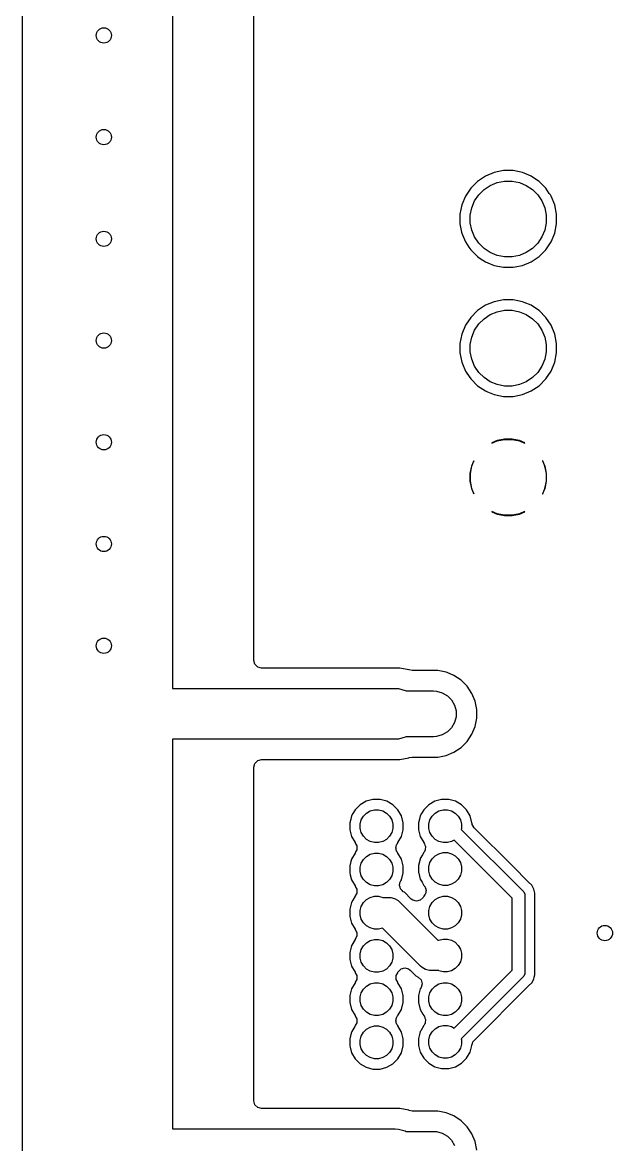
# Model space of a CAD drawing. Header units: inches. Extents: x 2.12 to 6.02, y -5.78 to -1.88.
# Drawn here: x 2.116 to 2.573, y -4.219 to -3.35 of the extents above; entities that cross this region are included whole.
import ezdxf

# ---------------------------------------------------------------- set-up
doc = ezdxf.new("R2010")
doc.units = ezdxf.units.IN
doc.header["$MEASUREMENT"] = 0
doc.layers.add('F.Cu', color=13, linetype='CONTINUOUS', true_color=0xc83434)

msp = doc.modelspace()

# ---------------------------------------------------------------- linework, layer by layer
at = {"layer": 'F.Cu', "linetype": 'CONTINUOUS'}
for p, q in [((2.11616, -5.75549), (2.11616, -1.99213)), ((2.23228, -2.15468), (2.23228, -3.86575)), ((2.29528, -3.49868), (2.29528, -3.29765)), ((2.48844, -3.46494), (2.48121, -3.46638)), ((2.49581, -3.46494), (2.48844, -3.46494)), ((2.50304, -3.46638), (2.49581, -3.46494)), ((2.46827, -3.4733), (2.46306, -3.47851)), ((2.4744, -3.4692), (2.46827, -3.4733)), ((2.46827, -3.4733), (2.46827, -3.4733)), ((2.48121, -3.46638), (2.4744, -3.4692)), ((2.4744, -3.4692), (2.4744, -3.4692)), ((2.47821, -3.47632), (2.48355, -3.47411)), ((2.48355, -3.47411), (2.48923, -3.47298)), ((2.48923, -3.47298), (2.49502, -3.47298)), ((2.49502, -3.47298), (2.5007, -3.47411)), ((2.5007, -3.47411), (2.50605, -3.47632)), ((2.50445, -3.46696), (2.50304, -3.46638)), ((2.50304, -3.46638), (2.50304, -3.46638)), ((2.50304, -3.46638), (2.50304, -3.46638)), ((2.50985, -3.4692), (2.50445, -3.46696)), ((2.51394, -3.47193), (2.50985, -3.4692)), ((2.50985, -3.4692), (2.50985, -3.4692)), ((2.51598, -3.4733), (2.51394, -3.47193)), ((2.52119, -3.47851), (2.51598, -3.4733)), ((2.46306, -3.47851), (2.45896, -3.48464)), ((2.46306, -3.47851), (2.46306, -3.47851)), ((2.4693, -3.48363), (2.47339, -3.47954)), ((2.47339, -3.47954), (2.47821, -3.47632)), ((2.50605, -3.47632), (2.51086, -3.47954)), ((2.51086, -3.47954), (2.51495, -3.48363)), ((2.5239, -3.48257), (2.52119, -3.47851)), ((2.5247, -3.48375), (2.5239, -3.48257)), ((2.45614, -3.49145), (2.4547, -3.49868)), ((2.45896, -3.48464), (2.45614, -3.49145)), ((2.45896, -3.48464), (2.45896, -3.48464)), ((2.46387, -3.49379), (2.46609, -3.48844)), ((2.46609, -3.48844), (2.4693, -3.48363)), ((2.51495, -3.48363), (2.51817, -3.48844)), ((2.51817, -3.48844), (2.52038, -3.49379)), ((2.52529, -3.48464), (2.5247, -3.48375)), ((2.52811, -3.49145), (2.52529, -3.48464)), ((2.52955, -3.49868), (2.52811, -3.49145)), ((2.29528, -3.59868), (2.29528, -3.49868)), ((2.4547, -3.49868), (2.4547, -3.50605)), ((2.46274, -3.49947), (2.46387, -3.49379)), ((2.46274, -3.50526), (2.46274, -3.49947)), ((2.52038, -3.49379), (2.52151, -3.49947)), ((2.52151, -3.49947), (2.52151, -3.50526)), ((2.52955, -3.50605), (2.52955, -3.49868)), ((2.4547, -3.50605), (2.45601, -3.51259)), ((2.46387, -3.51093), (2.46274, -3.50526)), ((2.52151, -3.50526), (2.52038, -3.51093)), ((2.52811, -3.51328), (2.52955, -3.50605)), ((2.45601, -3.51259), (2.45614, -3.51328)), ((2.45614, -3.51328), (2.45673, -3.51469)), ((2.45673, -3.51469), (2.45896, -3.52009)), ((2.46609, -3.51628), (2.46387, -3.51093)), ((2.4693, -3.52109), (2.46609, -3.51628)), ((2.51817, -3.51628), (2.51495, -3.52109)), ((2.52038, -3.51093), (2.51817, -3.51628)), ((2.52529, -3.52009), (2.52811, -3.51328)), ((2.45896, -3.52009), (2.45896, -3.52009)), ((2.45896, -3.52009), (2.46169, -3.52417)), ((2.46169, -3.52417), (2.46306, -3.52622)), ((2.46306, -3.52622), (2.46827, -3.53143)), ((2.47339, -3.52519), (2.4693, -3.52109)), ((2.47821, -3.5284), (2.47339, -3.52519)), ((2.51086, -3.52519), (2.50605, -3.5284)), ((2.51495, -3.52109), (2.51086, -3.52519)), ((2.51598, -3.53143), (2.52119, -3.52622)), ((2.52119, -3.52622), (2.52529, -3.52009)), ((2.46827, -3.53143), (2.4704, -3.53285)), ((2.4704, -3.53285), (2.4744, -3.53552)), ((2.48355, -3.53062), (2.47821, -3.5284)), ((2.48923, -3.53175), (2.48355, -3.53062)), ((2.49502, -3.53175), (2.48923, -3.53175)), ((2.5007, -3.53062), (2.49502, -3.53175)), ((2.50605, -3.5284), (2.5007, -3.53062)), ((2.50985, -3.53552), (2.51598, -3.53143)), ((2.4744, -3.53552), (2.4744, -3.53552)), ((2.4744, -3.53552), (2.4764, -3.53635)), ((2.4764, -3.53635), (2.48121, -3.53835)), ((2.48121, -3.53835), (2.48844, -3.53978)), ((2.48844, -3.53978), (2.49581, -3.53978)), ((2.49581, -3.53978), (2.50304, -3.53835)), ((2.50304, -3.53835), (2.50985, -3.53552)), ((2.4744, -3.5692), (2.46827, -3.5733)), ((2.48121, -3.56638), (2.4744, -3.5692)), ((2.4744, -3.5692), (2.4744, -3.5692)), ((2.48844, -3.56494), (2.48121, -3.56638)), ((2.49581, -3.56494), (2.48844, -3.56494)), ((2.50304, -3.56638), (2.49581, -3.56494)), ((2.50445, -3.56696), (2.50304, -3.56638)), ((2.50304, -3.56638), (2.50304, -3.56638)), ((2.50304, -3.56638), (2.50304, -3.56638)), ((2.50985, -3.5692), (2.50445, -3.56696)), ((2.51394, -3.57193), (2.50985, -3.5692)), ((2.50985, -3.5692), (2.50985, -3.5692)), ((2.46306, -3.57851), (2.45896, -3.58464)), ((2.46827, -3.5733), (2.46306, -3.57851)), ((2.46306, -3.57851), (2.46306, -3.57851)), ((2.46827, -3.5733), (2.46827, -3.5733)), ((2.47339, -3.57954), (2.47821, -3.57632)), ((2.47821, -3.57632), (2.48355, -3.57411)), ((2.48355, -3.57411), (2.48923, -3.57298)), ((2.48923, -3.57298), (2.49502, -3.57298)), ((2.49502, -3.57298), (2.5007, -3.57411)), ((2.5007, -3.57411), (2.50605, -3.57632)), ((2.50605, -3.57632), (2.51086, -3.57954)), ((2.51598, -3.5733), (2.51394, -3.57193)), ((2.52119, -3.57851), (2.51598, -3.5733)), ((2.52529, -3.58464), (2.52119, -3.57851)), ((2.45896, -3.58464), (2.45614, -3.59145)), ((2.45896, -3.58464), (2.45896, -3.58464)), ((2.46609, -3.58844), (2.4693, -3.58363)), ((2.4693, -3.58363), (2.47339, -3.57954)), ((2.51086, -3.57954), (2.51495, -3.58363)), ((2.51495, -3.58363), (2.51817, -3.58844)), ((2.52811, -3.59145), (2.52529, -3.58464)), ((2.45614, -3.59145), (2.4547, -3.59868)), ((2.46274, -3.59947), (2.46387, -3.59379)), ((2.46387, -3.59379), (2.46609, -3.58844)), ((2.51817, -3.58844), (2.52038, -3.59379)), ((2.52038, -3.59379), (2.52151, -3.59947)), ((2.52955, -3.59868), (2.52811, -3.59145)), ((2.29528, -3.69945), (2.29528, -3.59868)), ((2.4547, -3.59868), (2.4547, -3.60605)), ((2.46274, -3.60526), (2.46274, -3.59947)), ((2.52151, -3.59947), (2.52151, -3.60526)), ((2.52955, -3.60605), (2.52955, -3.59868)), ((2.4547, -3.60605), (2.45613, -3.61321)), ((2.45613, -3.61321), (2.45614, -3.61328)), ((2.45614, -3.61328), (2.45669, -3.61459)), ((2.46387, -3.61093), (2.46274, -3.60526)), ((2.46609, -3.61628), (2.46387, -3.61093)), ((2.52038, -3.61093), (2.51817, -3.61628)), ((2.52151, -3.60526), (2.52038, -3.61093)), ((2.52529, -3.62009), (2.52811, -3.61328)), ((2.52811, -3.61328), (2.52955, -3.60605)), ((2.45669, -3.61459), (2.45896, -3.62009)), ((2.45896, -3.62009), (2.45896, -3.62009)), ((2.45896, -3.62009), (2.46006, -3.62174)), ((2.46006, -3.62174), (2.46306, -3.62622)), ((2.4693, -3.62109), (2.46609, -3.61628)), ((2.47339, -3.62519), (2.4693, -3.62109)), ((2.51495, -3.62109), (2.51086, -3.62519)), ((2.51817, -3.61628), (2.51495, -3.62109)), ((2.52119, -3.62622), (2.52529, -3.62009)), ((2.46306, -3.62622), (2.46827, -3.63143)), ((2.47821, -3.6284), (2.47339, -3.62519)), ((2.48355, -3.63062), (2.47821, -3.6284)), ((2.48923, -3.63175), (2.48355, -3.63062)), ((2.5007, -3.63062), (2.49502, -3.63175)), ((2.50605, -3.6284), (2.5007, -3.63062)), ((2.51086, -3.62519), (2.50605, -3.6284)), ((2.51598, -3.63143), (2.52119, -3.62622)), ((2.46827, -3.63143), (2.47233, -3.63414)), ((2.47233, -3.63414), (2.4744, -3.63552)), ((2.4744, -3.63552), (2.4744, -3.63552)), ((2.4744, -3.63552), (2.47596, -3.63617)), ((2.47596, -3.63617), (2.48121, -3.63835)), ((2.48121, -3.63835), (2.48844, -3.63978)), ((2.49502, -3.63175), (2.48923, -3.63175)), ((2.49581, -3.63978), (2.50304, -3.63835)), ((2.50304, -3.63835), (2.50985, -3.63552)), ((2.50985, -3.63552), (2.51598, -3.63143)), ((2.48844, -3.63978), (2.49581, -3.63978)), ((2.48351, -3.67397), (2.47937, -3.67569)), ((2.47948, -3.67579), (2.48355, -3.67411)), ((2.48922, -3.67283), (2.48351, -3.67397)), ((2.48351, -3.67397), (2.48351, -3.67397)), ((2.48355, -3.67411), (2.48923, -3.67298)), ((2.49503, -3.67283), (2.48922, -3.67283)), ((2.48923, -3.67298), (2.49502, -3.67298)), ((2.49502, -3.67298), (2.5007, -3.67411)), ((2.50074, -3.67397), (2.49503, -3.67283)), ((2.5007, -3.67411), (2.50477, -3.67579)), ((2.50488, -3.67569), (2.50074, -3.67397)), ((2.50074, -3.67397), (2.50074, -3.67397)), ((2.47937, -3.67569), (2.47948, -3.67579)), ((2.50477, -3.67579), (2.50488, -3.67569)), ((2.50488, -3.67569), (2.50488, -3.67569)), ((2.46545, -3.68961), (2.46373, -3.69375)), ((2.46387, -3.69379), (2.46556, -3.68971)), ((2.46556, -3.68971), (2.46545, -3.68961)), ((2.5188, -3.68961), (2.51869, -3.68971)), ((2.51869, -3.68971), (2.52038, -3.69379)), ((2.52052, -3.69375), (2.5188, -3.68961)), ((2.29528, -3.84411), (2.29528, -3.69945)), ((2.46373, -3.69375), (2.4626, -3.69945)), ((2.4626, -3.69945), (2.4626, -3.70527)), ((2.46274, -3.69947), (2.46387, -3.69379)), ((2.46274, -3.70526), (2.46274, -3.69947)), ((2.46373, -3.69375), (2.46373, -3.69375)), ((2.52038, -3.69379), (2.52151, -3.69947)), ((2.52165, -3.69945), (2.52052, -3.69375)), ((2.52151, -3.69947), (2.52151, -3.70526)), ((2.52165, -3.70527), (2.52165, -3.69945)), ((2.4626, -3.70527), (2.46373, -3.71098)), ((2.46387, -3.71093), (2.46274, -3.70526)), ((2.52151, -3.70526), (2.52038, -3.71093)), ((2.52052, -3.71098), (2.52165, -3.70527)), ((2.46373, -3.71098), (2.46373, -3.71098)), ((2.46373, -3.71098), (2.46545, -3.71512)), ((2.46556, -3.71501), (2.46387, -3.71093)), ((2.46545, -3.71512), (2.46556, -3.71501)), ((2.46545, -3.71512), (2.46545, -3.71512)), ((2.52038, -3.71093), (2.51869, -3.71501)), ((2.51869, -3.71501), (2.5188, -3.71512)), ((2.5188, -3.71512), (2.52052, -3.71098)), ((2.5188, -3.71512), (2.5188, -3.71512)), ((2.52052, -3.71098), (2.52052, -3.71098)), ((2.47948, -3.72893), (2.47937, -3.72904)), ((2.47937, -3.72904), (2.48351, -3.73076)), ((2.48355, -3.73062), (2.47948, -3.72893)), ((2.48351, -3.73076), (2.48922, -3.73189)), ((2.48923, -3.73175), (2.48355, -3.73062)), ((2.48922, -3.73189), (2.49503, -3.73189)), ((2.49502, -3.73175), (2.48923, -3.73175)), ((2.5007, -3.73062), (2.49502, -3.73175)), ((2.49503, -3.73189), (2.50074, -3.73076)), ((2.50477, -3.72893), (2.5007, -3.73062)), ((2.50074, -3.73076), (2.50488, -3.72904)), ((2.50074, -3.73076), (2.50074, -3.73076)), ((2.50488, -3.72904), (2.50477, -3.72893)), ((2.50488, -3.72904), (2.50488, -3.72904)), ((2.29606, -3.84705), (2.29528, -3.84411)), ((2.29821, -3.84919), (2.29606, -3.84705)), ((2.30114, -3.84998), (2.29821, -3.84919)), ((2.40822, -3.84998), (2.30114, -3.84998)), ((2.41507, -3.85134), (2.40822, -3.84998)), ((2.41545, -3.8515), (2.41507, -3.85134)), ((2.41507, -3.85134), (2.41507, -3.85134)), ((2.41507, -3.85134), (2.41507, -3.85134)), ((2.4177, -3.85195), (2.41545, -3.8515)), ((2.43755, -3.85195), (2.4177, -3.85195)), ((2.44402, -3.85324), (2.43755, -3.85195)), ((2.44472, -3.85353), (2.44402, -3.85324)), ((2.44402, -3.85324), (2.44402, -3.85324)), ((2.44402, -3.85324), (2.44402, -3.85324)), ((2.45011, -3.85576), (2.44472, -3.85353)), ((2.4556, -3.85942), (2.45011, -3.85576)), ((2.45011, -3.85576), (2.45011, -3.85576)), ((2.46026, -3.86409), (2.4556, -3.85942)), ((2.4556, -3.85942), (2.4556, -3.85942)), ((2.46393, -3.86957), (2.46026, -3.86409)), ((2.23228, -3.86575), (2.40472, -3.86575)), ((2.40472, -3.86575), (2.40729, -3.86592)), ((2.40729, -3.86592), (2.41226, -3.86725)), ((2.41226, -3.86725), (2.41307, -3.86772)), ((2.41307, -3.86772), (2.43425, -3.86772)), ((2.43425, -3.86772), (2.43656, -3.86787)), ((2.43656, -3.86787), (2.44103, -3.86907)), ((2.44103, -3.86907), (2.44504, -3.87138)), ((2.44504, -3.87138), (2.44831, -3.87465)), ((2.46645, -3.87567), (2.46393, -3.86957)), ((2.44831, -3.87465), (2.45062, -3.87865)), ((2.45062, -3.87865), (2.45182, -3.88312)), ((2.46774, -3.88214), (2.46645, -3.87567)), ((2.46774, -3.88873), (2.46774, -3.88214)), ((2.45182, -3.88775), (2.45062, -3.89221)), ((2.45182, -3.88312), (2.45182, -3.88775)), ((2.46645, -3.8952), (2.46774, -3.88873)), ((2.44504, -3.89949), (2.44103, -3.9018)), ((2.44831, -3.89622), (2.44504, -3.89949)), ((2.45062, -3.89221), (2.44831, -3.89622)), ((2.46393, -3.90129), (2.46645, -3.8952)), ((2.40472, -3.90512), (2.23228, -3.90512)), ((2.23228, -3.90512), (2.23228, -4.20669)), ((2.40729, -3.90495), (2.40472, -3.90512)), ((2.41226, -3.90362), (2.40729, -3.90495)), ((2.41307, -3.90315), (2.41226, -3.90362)), ((2.43425, -3.90315), (2.41307, -3.90315)), ((2.43656, -3.903), (2.43425, -3.90315)), ((2.44103, -3.9018), (2.43656, -3.903)), ((2.4556, -3.91144), (2.46026, -3.90678)), ((2.46026, -3.90678), (2.46393, -3.90129)), ((2.44402, -3.91763), (2.45011, -3.91511)), ((2.45011, -3.91511), (2.4556, -3.91144)), ((2.29528, -3.92675), (2.29606, -3.92382)), ((2.29606, -3.92382), (2.29821, -3.92167)), ((2.29821, -3.92167), (2.30114, -3.92089)), ((2.30114, -3.92089), (2.40822, -3.92089)), ((2.40822, -3.92089), (2.41507, -3.91952)), ((2.41507, -3.91952), (2.41545, -3.91936)), ((2.41507, -3.91952), (2.41507, -3.91952)), ((2.41507, -3.91952), (2.41507, -3.91952)), ((2.41545, -3.91936), (2.4177, -3.91892)), ((2.4177, -3.91892), (2.43755, -3.91892)), ((2.43755, -3.91892), (2.44402, -3.91763)), ((2.29528, -3.93702), (2.29528, -3.92675)), ((2.29528, -3.96972), (2.29528, -3.93702)), ((2.38743, -3.95175), (2.38217, -3.95316)), ((2.39288, -3.95175), (2.38743, -3.95175)), ((2.39814, -3.95316), (2.39288, -3.95175)), ((2.44058, -3.95175), (2.43532, -3.95316)), ((2.44603, -3.95175), (2.44058, -3.95175)), ((2.45129, -3.95316), (2.44603, -3.95175)), ((2.3736, -3.95974), (2.37195, -3.9626)), ((2.37745, -3.95589), (2.3736, -3.95974)), ((2.38217, -3.95316), (2.37745, -3.95589)), ((2.38217, -3.95316), (2.38217, -3.95316)), ((2.38217, -3.95316), (2.38217, -3.95316)), ((2.38237, -3.96229), (2.38526, -3.96062)), ((2.38526, -3.96062), (2.38849, -3.95976)), ((2.38849, -3.95976), (2.39183, -3.95976)), ((2.39183, -3.95976), (2.39505, -3.96062)), ((2.39505, -3.96062), (2.39795, -3.96229)), ((2.40286, -3.95589), (2.39814, -3.95316)), ((2.40671, -3.95974), (2.40286, -3.95589)), ((2.40944, -3.96446), (2.40671, -3.95974)), ((2.42675, -3.95974), (2.4251, -3.9626)), ((2.4306, -3.95589), (2.42675, -3.95974)), ((2.43532, -3.95316), (2.4306, -3.95589)), ((2.43532, -3.95316), (2.43532, -3.95316)), ((2.43532, -3.95316), (2.43532, -3.95316)), ((2.43552, -3.96229), (2.43841, -3.96062)), ((2.43841, -3.96062), (2.44164, -3.95976)), ((2.44164, -3.95976), (2.44498, -3.95976)), ((2.44498, -3.95976), (2.4482, -3.96062)), ((2.4482, -3.96062), (2.4511, -3.96229)), ((2.45601, -3.95589), (2.45129, -3.95316)), ((2.45986, -3.95974), (2.45601, -3.95589)), ((2.46259, -3.96446), (2.45986, -3.95974)), ((2.29528, -4.17166), (2.29528, -3.96972)), ((2.37022, -3.9669), (2.36947, -3.96972)), ((2.36947, -3.96972), (2.36947, -3.97516)), ((2.36947, -3.96972), (2.36947, -3.96972)), ((2.37088, -3.96446), (2.37022, -3.9669)), ((2.37195, -3.9626), (2.37088, -3.96446)), ((2.37747, -3.97077), (2.37834, -3.96754)), ((2.37834, -3.96754), (2.38001, -3.96465)), ((2.38001, -3.96465), (2.38237, -3.96229)), ((2.39795, -3.96229), (2.40031, -3.96465)), ((2.40031, -3.96465), (2.40198, -3.96754)), ((2.40198, -3.96754), (2.40284, -3.97077)), ((2.41085, -3.96972), (2.40944, -3.96446)), ((2.41085, -3.97516), (2.41085, -3.96972)), ((2.42337, -3.9669), (2.42262, -3.96972)), ((2.42262, -3.96972), (2.42262, -3.96972)), ((2.42262, -3.96972), (2.42262, -3.97516)), ((2.42403, -3.96446), (2.42337, -3.9669)), ((2.4251, -3.9626), (2.42403, -3.96446)), ((2.43062, -3.97077), (2.43149, -3.96754)), ((2.43149, -3.96754), (2.43316, -3.96465)), ((2.43316, -3.96465), (2.43552, -3.96229)), ((2.4511, -3.96229), (2.45346, -3.96465)), ((2.45346, -3.96465), (2.45513, -3.96754)), ((2.45513, -3.96754), (2.45599, -3.97077)), ((2.464, -3.96972), (2.46259, -3.96446)), ((2.46405, -3.9701), (2.464, -3.96972)), ((2.464, -3.96972), (2.464, -3.96972)), ((2.36947, -3.97516), (2.37088, -3.98043)), ((2.37747, -3.97411), (2.37747, -3.97077)), ((2.37834, -3.97734), (2.37747, -3.97411)), ((2.38001, -3.98023), (2.37834, -3.97734)), ((2.40198, -3.97734), (2.40031, -3.98023)), ((2.40284, -3.97411), (2.40198, -3.97734)), ((2.40284, -3.97077), (2.40284, -3.97411)), ((2.40944, -3.98043), (2.41085, -3.97516)), ((2.42262, -3.97516), (2.42403, -3.98043)), ((2.43062, -3.97411), (2.43062, -3.97077)), ((2.43149, -3.97734), (2.43062, -3.97411)), ((2.43316, -3.98023), (2.43149, -3.97734)), ((2.45599, -3.97411), (2.45579, -3.97485)), ((2.45579, -3.97485), (2.50348, -4.02253)), ((2.45599, -3.97077), (2.45599, -3.97411)), ((2.46408, -3.97009), (2.46405, -3.9701)), ((2.4642, -3.97098), (2.46408, -3.97009)), ((2.46571, -3.97361), (2.4642, -3.97098)), ((2.4953, -4.00319), (2.46571, -3.97361)), ((2.37088, -3.98043), (2.3736, -3.98514)), ((2.3736, -3.98514), (2.3736, -3.98514)), ((2.3736, -3.98514), (2.3736, -3.98514)), ((2.3736, -3.98514), (2.37384, -3.98545)), ((2.37384, -3.98545), (2.37376, -3.98551)), ((2.37376, -3.98551), (2.375, -3.98765)), ((2.38237, -3.98259), (2.38001, -3.98023)), ((2.38526, -3.98426), (2.38237, -3.98259)), ((2.38849, -3.98513), (2.38526, -3.98426)), ((2.39183, -3.98513), (2.38849, -3.98513)), ((2.39505, -3.98426), (2.39183, -3.98513)), ((2.39795, -3.98259), (2.39505, -3.98426)), ((2.40031, -3.98023), (2.39795, -3.98259)), ((2.40531, -3.98765), (2.40567, -3.98703)), ((2.40567, -3.98703), (2.40585, -3.98633)), ((2.40585, -3.98633), (2.40642, -3.98574)), ((2.40642, -3.98574), (2.40655, -3.98551)), ((2.40648, -3.98545), (2.40671, -3.98514)), ((2.40655, -3.98551), (2.40648, -3.98545)), ((2.40671, -3.98514), (2.40944, -3.98043)), ((2.40671, -3.98514), (2.40671, -3.98514)), ((2.40671, -3.98514), (2.40671, -3.98514)), ((2.42403, -3.98043), (2.42668, -3.98502)), ((2.42668, -3.98502), (2.42675, -3.98514)), ((2.42675, -3.98514), (2.42695, -3.98541)), ((2.42695, -3.98541), (2.42708, -3.98572)), ((2.42708, -3.98572), (2.42733, -3.98596)), ((2.42733, -3.98596), (2.42766, -3.98711)), ((2.43552, -3.98259), (2.43316, -3.98023)), ((2.43841, -3.98426), (2.43552, -3.98259)), ((2.44164, -3.98513), (2.43841, -3.98426)), ((2.44498, -3.98513), (2.44164, -3.98513)), ((2.4482, -3.98426), (2.44498, -3.98513)), ((2.45016, -3.98313), (2.4482, -3.98426)), ((2.49508, -4.02805), (2.45016, -3.98313)), ((2.3736, -3.9932), (2.37091, -3.99786)), ((2.37384, -3.9929), (2.3736, -3.9932)), ((2.375, -3.99069), (2.37376, -3.99284)), ((2.37376, -3.99284), (2.37384, -3.9929)), ((2.375, -3.98765), (2.375, -3.99069)), ((2.38001, -3.99812), (2.38237, -3.99575)), ((2.38237, -3.99575), (2.38526, -3.99408)), ((2.38526, -3.99408), (2.38849, -3.99322)), ((2.38849, -3.99322), (2.39183, -3.99322)), ((2.39183, -3.99322), (2.39505, -3.99408)), ((2.39505, -3.99408), (2.39795, -3.99575)), ((2.39795, -3.99575), (2.40031, -3.99812)), ((2.40511, -3.98928), (2.40531, -3.98848)), ((2.40531, -3.98997), (2.40511, -3.98928)), ((2.40531, -3.98848), (2.40531, -3.98765)), ((2.40531, -3.99069), (2.40531, -3.98997)), ((2.40572, -3.9914), (2.40531, -3.99069)), ((2.40595, -3.99219), (2.40572, -3.9914)), ((2.40647, -3.9927), (2.40595, -3.99219)), ((2.40655, -3.99284), (2.40647, -3.9927)), ((2.40648, -3.9929), (2.40655, -3.99284)), ((2.40671, -3.9932), (2.40648, -3.9929)), ((2.40944, -3.99792), (2.40671, -3.9932)), ((2.40671, -3.9932), (2.40671, -3.9932)), ((2.40671, -3.9932), (2.40671, -3.9932)), ((2.42578, -3.99449), (2.42403, -3.99753)), ((2.42675, -3.99281), (2.42578, -3.99449)), ((2.42695, -3.99255), (2.42675, -3.99281)), ((2.42743, -3.99182), (2.42695, -3.99255)), ((2.42751, -3.99149), (2.42743, -3.99182)), ((2.42772, -3.99122), (2.42751, -3.99149)), ((2.42766, -3.98711), (2.42811, -3.98821)), ((2.42787, -3.99004), (2.42772, -3.99122)), ((2.42816, -3.98887), (2.42787, -3.99004)), ((2.42811, -3.98821), (2.42807, -3.98855)), ((2.42807, -3.98855), (2.42816, -3.98887)), ((2.43316, -3.99772), (2.43552, -3.99536)), ((2.43552, -3.99536), (2.43841, -3.99369)), ((2.43841, -3.99369), (2.44164, -3.99283)), ((2.44164, -3.99283), (2.44498, -3.99283)), ((2.44498, -3.99283), (2.4482, -3.99369)), ((2.4482, -3.99369), (2.4511, -3.99536)), ((2.4511, -3.99536), (2.45346, -3.99772)), ((2.37038, -3.99976), (2.36947, -4.00318)), ((2.36947, -4.00318), (2.36947, -4.00863)), ((2.37088, -3.99792), (2.37038, -3.99976)), ((2.37091, -3.99786), (2.37088, -3.99792)), ((2.37747, -4.00424), (2.37834, -4.00101)), ((2.37747, -4.00758), (2.37747, -4.00424)), ((2.37834, -4.00101), (2.38001, -3.99812)), ((2.40031, -3.99812), (2.40198, -4.00101)), ((2.40198, -4.00101), (2.40284, -4.00424)), ((2.40284, -4.00424), (2.40284, -4.00758)), ((2.41085, -4.00318), (2.40944, -3.99792)), ((2.41085, -4.00863), (2.41085, -4.00318)), ((2.42394, -3.99786), (2.42262, -4.00279)), ((2.42262, -4.00279), (2.42262, -4.00824)), ((2.42403, -3.99753), (2.42394, -3.99786)), ((2.43062, -4.00384), (2.43149, -4.00062)), ((2.43062, -4.00718), (2.43062, -4.00384)), ((2.43149, -4.00062), (2.43316, -3.99772)), ((2.45346, -3.99772), (2.45513, -4.00062)), ((2.45513, -4.00062), (2.45599, -4.00384)), ((2.45599, -4.00384), (2.45599, -4.00718)), ((2.50787, -4.01576), (2.4953, -4.00319)), ((2.36947, -4.00863), (2.36985, -4.01004)), ((2.36985, -4.01004), (2.37088, -4.01389)), ((2.37834, -4.0108), (2.37747, -4.00758)), ((2.38001, -4.01369), (2.37834, -4.0108)), ((2.40198, -4.0108), (2.40031, -4.01369)), ((2.40284, -4.00758), (2.40198, -4.0108)), ((2.40944, -4.01389), (2.41085, -4.00863)), ((2.42262, -4.00824), (2.42279, -4.00887)), ((2.42279, -4.00887), (2.42403, -4.0135)), ((2.43149, -4.01041), (2.43062, -4.00718)), ((2.43316, -4.0133), (2.43149, -4.01041)), ((2.45513, -4.01041), (2.45346, -4.0133)), ((2.45599, -4.00718), (2.45513, -4.01041)), ((2.37088, -4.01389), (2.3736, -4.01861)), ((2.3736, -4.01861), (2.3736, -4.01861)), ((2.3736, -4.01861), (2.3736, -4.01861)), ((2.3736, -4.01861), (2.37384, -4.01891)), ((2.37384, -4.01891), (2.37376, -4.01897)), ((2.37376, -4.01897), (2.375, -4.02112)), ((2.375, -4.02112), (2.375, -4.02416)), ((2.38237, -4.01606), (2.38001, -4.01369)), ((2.38526, -4.01773), (2.38237, -4.01606)), ((2.38849, -4.01859), (2.38526, -4.01773)), ((2.39183, -4.01859), (2.38849, -4.01859)), ((2.39505, -4.01773), (2.39183, -4.01859)), ((2.39795, -4.01606), (2.39505, -4.01773)), ((2.40031, -4.01369), (2.39795, -4.01606)), ((2.40795, -4.01804), (2.40829, -4.01675)), ((2.408, -4.01823), (2.40795, -4.01804)), ((2.40796, -4.01842), (2.408, -4.01823)), ((2.40839, -4.01969), (2.40796, -4.01842)), ((2.40829, -4.01675), (2.40856, -4.01544)), ((2.40873, -4.02098), (2.40839, -4.01969)), ((2.40856, -4.01544), (2.40868, -4.0153)), ((2.40868, -4.0153), (2.40873, -4.01511)), ((2.40873, -4.01511), (2.40902, -4.01461)), ((2.40887, -4.02111), (2.40873, -4.02098)), ((2.40893, -4.02129), (2.40887, -4.02111)), ((2.40993, -4.02218), (2.40893, -4.02129)), ((2.40902, -4.01461), (2.40944, -4.01389)), ((2.42403, -4.0135), (2.42537, -4.01582)), ((2.42537, -4.01582), (2.42675, -4.01822)), ((2.42675, -4.01822), (2.42683, -4.01829)), ((2.42683, -4.01829), (2.42688, -4.01839)), ((2.42688, -4.01839), (2.42699, -4.01852)), ((2.42699, -4.01852), (2.42697, -4.01853)), ((2.42697, -4.01853), (2.42712, -4.0188)), ((2.42712, -4.0188), (2.42757, -4.01919)), ((2.42757, -4.01919), (2.42787, -4.0201)), ((2.42787, -4.0201), (2.42835, -4.02092)), ((2.42835, -4.02092), (2.42835, -4.02151)), ((2.42835, -4.02151), (2.42854, -4.02207)), ((2.43552, -4.01566), (2.43316, -4.0133)), ((2.43841, -4.01733), (2.43552, -4.01566)), ((2.44164, -4.0182), (2.43841, -4.01733)), ((2.44498, -4.0182), (2.44164, -4.0182)), ((2.4482, -4.01733), (2.44498, -4.0182)), ((2.4511, -4.01566), (2.4482, -4.01733)), ((2.45346, -4.0133), (2.4511, -4.01566)), ((2.51025, -4.01815), (2.50787, -4.01576)), ((2.50787, -4.01576), (2.50787, -4.01576)), ((2.51086, -4.01919), (2.51025, -4.01815)), ((2.51144, -4.0202), (2.51086, -4.01919)), ((2.51194, -4.02107), (2.51144, -4.0202)), ((2.51144, -4.0202), (2.51144, -4.0202)), ((2.51281, -4.02433), (2.51194, -4.02107)), ((2.51194, -4.02107), (2.51194, -4.02107)), ((2.37191, -4.0296), (2.37088, -4.03138)), ((2.3736, -4.02667), (2.37191, -4.0296)), ((2.37384, -4.02636), (2.3736, -4.02667)), ((2.375, -4.02416), (2.37376, -4.0263)), ((2.37376, -4.0263), (2.37384, -4.02636)), ((2.38001, -4.03158), (2.38237, -4.02922)), ((2.38237, -4.02922), (2.38526, -4.02755)), ((2.38526, -4.02755), (2.38849, -4.02668)), ((2.38849, -4.02668), (2.39183, -4.02668)), ((2.39183, -4.02668), (2.39505, -4.02755)), ((2.39505, -4.02755), (2.39507, -4.02756)), ((2.39507, -4.02756), (2.39961, -4.02756)), ((2.39961, -4.02756), (2.40115, -4.02766)), ((2.40115, -4.02766), (2.40413, -4.02846)), ((2.40413, -4.02846), (2.4068, -4.03)), ((2.4068, -4.03), (2.40796, -4.03102)), ((2.41088, -4.02313), (2.40993, -4.02218)), ((2.4117, -4.0236), (2.41088, -4.02313)), ((2.41171, -4.0236), (2.4117, -4.0236)), ((2.41696, -4.02886), (2.41171, -4.0236)), ((2.41818, -4.02979), (2.41696, -4.02886)), ((2.42111, -4.03058), (2.41818, -4.02979)), ((2.42404, -4.02979), (2.42111, -4.03058)), ((2.42619, -4.02764), (2.42404, -4.02979)), ((2.42675, -4.02667), (2.42619, -4.02764)), ((2.42683, -4.02659), (2.42675, -4.02667)), ((2.42794, -4.02505), (2.42683, -4.02659)), ((2.42805, -4.02447), (2.42794, -4.02505)), ((2.42835, -4.02396), (2.42805, -4.02447)), ((2.42854, -4.02207), (2.42835, -4.023)), ((2.42835, -4.023), (2.42835, -4.02396)), ((2.43316, -4.03158), (2.43552, -4.02922)), ((2.43552, -4.02922), (2.43841, -4.02755)), ((2.43841, -4.02755), (2.44164, -4.02668)), ((2.44164, -4.02668), (2.44498, -4.02668)), ((2.44498, -4.02668), (2.4482, -4.02755)), ((2.4482, -4.02755), (2.4511, -4.02922)), ((2.4511, -4.02922), (2.45346, -4.03158)), ((2.49508, -4.08376), (2.49508, -4.02805)), ((2.50348, -4.02253), (2.50409, -4.02328)), ((2.50409, -4.02328), (2.50483, -4.02505)), ((2.50483, -4.02505), (2.50492, -4.02601)), ((2.50492, -4.02601), (2.50492, -4.0858)), ((2.51281, -4.02817), (2.51281, -4.02433)), ((2.51281, -4.02433), (2.51281, -4.02433)), ((2.51281, -4.08375), (2.51281, -4.02817)), ((2.51281, -4.02817), (2.51281, -4.02817)), ((2.37032, -4.03348), (2.36947, -4.03665)), ((2.36947, -4.03665), (2.36947, -4.04209)), ((2.37088, -4.03138), (2.37032, -4.03348)), ((2.37747, -4.0377), (2.37834, -4.03447)), ((2.37747, -4.04104), (2.37747, -4.0377)), ((2.37834, -4.03447), (2.38001, -4.03158)), ((2.40796, -4.03102), (2.43757, -4.06063)), ((2.43062, -4.0377), (2.43149, -4.03447)), ((2.43062, -4.04104), (2.43062, -4.0377)), ((2.43149, -4.03447), (2.43316, -4.03158)), ((2.45346, -4.03158), (2.45513, -4.03447)), ((2.45513, -4.03447), (2.45599, -4.0377)), ((2.45599, -4.0377), (2.45599, -4.04104)), ((2.36947, -4.04209), (2.36955, -4.0424)), ((2.36955, -4.0424), (2.37088, -4.04736)), ((2.37088, -4.04736), (2.3736, -4.05207)), ((2.37834, -4.04427), (2.37747, -4.04104)), ((2.38001, -4.04716), (2.37834, -4.04427)), ((2.38237, -4.04952), (2.38001, -4.04716)), ((2.43149, -4.04427), (2.43062, -4.04104)), ((2.43316, -4.04716), (2.43149, -4.04427)), ((2.43552, -4.04952), (2.43316, -4.04716)), ((2.45346, -4.04716), (2.4511, -4.04952)), ((2.45513, -4.04427), (2.45346, -4.04716)), ((2.45599, -4.04104), (2.45513, -4.04427)), ((2.3736, -4.05207), (2.3736, -4.05207)), ((2.3736, -4.05207), (2.3736, -4.05207)), ((2.3736, -4.05207), (2.37384, -4.05238)), ((2.37384, -4.05238), (2.37376, -4.05244)), ((2.37376, -4.05244), (2.375, -4.05458)), ((2.375, -4.05458), (2.375, -4.05762)), ((2.38526, -4.05119), (2.38237, -4.04952)), ((2.38849, -4.05206), (2.38526, -4.05119)), ((2.39183, -4.05206), (2.38849, -4.05206)), ((2.39479, -4.05126), (2.39183, -4.05206)), ((2.42433, -4.08079), (2.39479, -4.05126)), ((2.43841, -4.05119), (2.43552, -4.04952)), ((2.44164, -4.05206), (2.43841, -4.05119)), ((2.44498, -4.05206), (2.44164, -4.05206)), ((2.4482, -4.05119), (2.44498, -4.05206)), ((2.4511, -4.04952), (2.4482, -4.05119)), ((2.37088, -4.06485), (2.37054, -4.06611)), ((2.37111, -4.06446), (2.37088, -4.06485)), ((2.3736, -4.06013), (2.37111, -4.06446)), ((2.37384, -4.05983), (2.3736, -4.06013)), ((2.375, -4.05762), (2.37376, -4.05977)), ((2.37376, -4.05977), (2.37384, -4.05983)), ((2.37834, -4.06794), (2.38001, -4.06505)), ((2.38001, -4.06505), (2.38237, -4.06268)), ((2.38237, -4.06268), (2.38526, -4.06101)), ((2.38526, -4.06101), (2.38849, -4.06015)), ((2.38849, -4.06015), (2.39183, -4.06015)), ((2.39183, -4.06015), (2.39505, -4.06101)), ((2.39505, -4.06101), (2.39795, -4.06268)), ((2.39795, -4.06268), (2.40031, -4.06505)), ((2.40031, -4.06505), (2.40198, -4.06794)), ((2.43757, -4.06063), (2.43839, -4.06063)), ((2.43839, -4.06063), (2.43841, -4.06062)), ((2.43841, -4.06062), (2.44164, -4.05976)), ((2.44164, -4.05976), (2.44498, -4.05976)), ((2.44498, -4.05976), (2.4482, -4.06062)), ((2.4482, -4.06062), (2.4511, -4.06229)), ((2.4511, -4.06229), (2.45346, -4.06465)), ((2.45346, -4.06465), (2.45513, -4.06754)), ((2.37054, -4.06611), (2.36947, -4.07011)), ((2.36947, -4.07011), (2.36947, -4.07011)), ((2.36947, -4.07011), (2.36947, -4.07556)), ((2.37747, -4.07116), (2.37834, -4.06794)), ((2.37747, -4.0745), (2.37747, -4.07116)), ((2.40198, -4.06794), (2.40284, -4.07116)), ((2.40284, -4.07116), (2.40284, -4.0745)), ((2.45513, -4.06754), (2.45599, -4.07077)), ((2.45599, -4.07077), (2.45599, -4.07411)), ((2.36947, -4.07556), (2.37088, -4.08082)), ((2.37088, -4.08082), (2.3736, -4.08554)), ((2.37834, -4.07773), (2.37747, -4.0745)), ((2.38001, -4.08062), (2.37834, -4.07773)), ((2.38237, -4.08299), (2.38001, -4.08062)), ((2.40031, -4.08062), (2.39795, -4.08299)), ((2.40198, -4.07773), (2.40031, -4.08062)), ((2.40284, -4.0745), (2.40198, -4.07773)), ((2.40913, -4.08291), (2.41207, -4.08213)), ((2.41207, -4.08213), (2.415, -4.08291)), ((2.42549, -4.08181), (2.42433, -4.08079)), ((2.42816, -4.08335), (2.42549, -4.08181)), ((2.4511, -4.08259), (2.4482, -4.08426)), ((2.45346, -4.08023), (2.4511, -4.08259)), ((2.45513, -4.07734), (2.45346, -4.08023)), ((2.45599, -4.07411), (2.45513, -4.07734)), ((2.3736, -4.08554), (2.3736, -4.08554)), ((2.3736, -4.08554), (2.3736, -4.08554)), ((2.3736, -4.08554), (2.37384, -4.08584)), ((2.37384, -4.08584), (2.37376, -4.0859)), ((2.37376, -4.0859), (2.375, -4.08805)), ((2.375, -4.09109), (2.37376, -4.09323)), ((2.375, -4.08805), (2.375, -4.09109)), ((2.38526, -4.08466), (2.38237, -4.08299)), ((2.38849, -4.08552), (2.38526, -4.08466)), ((2.39183, -4.08552), (2.38849, -4.08552)), ((2.39505, -4.08466), (2.39183, -4.08552)), ((2.39795, -4.08299), (2.39505, -4.08466)), ((2.40531, -4.08805), (2.40655, -4.0859)), ((2.40531, -4.09109), (2.40531, -4.08805)), ((2.40655, -4.09323), (2.40531, -4.09109)), ((2.40648, -4.08584), (2.40671, -4.08554)), ((2.40655, -4.0859), (2.40648, -4.08584)), ((2.40671, -4.08554), (2.40699, -4.08506)), ((2.40671, -4.08554), (2.40671, -4.08554)), ((2.40671, -4.08554), (2.40671, -4.08554)), ((2.40699, -4.08506), (2.40913, -4.08291)), ((2.415, -4.08291), (2.41622, -4.08385)), ((2.41622, -4.08385), (2.41691, -4.08454)), ((2.41691, -4.08454), (2.41691, -4.08454)), ((2.41691, -4.08454), (2.41887, -4.0865)), ((2.41887, -4.0865), (2.42058, -4.08821)), ((2.42058, -4.08821), (2.42058, -4.08821)), ((2.42058, -4.08821), (2.42058, -4.08821)), ((2.42058, -4.08821), (2.42246, -4.0893)), ((2.42246, -4.0893), (2.42461, -4.09144)), ((2.43114, -4.08415), (2.42816, -4.08335)), ((2.43268, -4.08425), (2.43114, -4.08415)), ((2.43839, -4.08425), (2.43268, -4.08425)), ((2.43841, -4.08426), (2.43839, -4.08425)), ((2.44164, -4.08513), (2.43841, -4.08426)), ((2.44498, -4.08513), (2.44164, -4.08513)), ((2.4482, -4.08426), (2.44498, -4.08513)), ((2.45016, -4.12868), (2.49508, -4.08376)), ((2.50348, -4.08928), (2.45579, -4.13696)), ((2.50409, -4.08853), (2.50348, -4.08928)), ((2.50483, -4.08676), (2.50409, -4.08853)), ((2.50492, -4.0858), (2.50483, -4.08676)), ((2.51025, -4.09367), (2.51194, -4.09074)), ((2.51194, -4.09074), (2.5123, -4.08939)), ((2.5123, -4.08939), (2.51281, -4.08748)), ((2.51281, -4.08411), (2.51281, -4.08375)), ((2.51281, -4.08375), (2.51281, -4.08375)), ((2.51281, -4.08748), (2.51281, -4.08411)), ((2.37088, -4.09831), (2.36947, -4.10358)), ((2.37353, -4.09372), (2.37088, -4.09831)), ((2.3736, -4.0936), (2.37353, -4.09372)), ((2.37384, -4.09329), (2.3736, -4.0936)), ((2.3736, -4.0936), (2.3736, -4.0936)), ((2.3736, -4.0936), (2.3736, -4.0936)), ((2.37376, -4.09323), (2.37384, -4.09329)), ((2.37834, -4.1014), (2.38001, -4.09851)), ((2.38001, -4.09851), (2.38237, -4.09615)), ((2.38237, -4.09615), (2.38526, -4.09448)), ((2.38526, -4.09448), (2.38849, -4.09361)), ((2.38849, -4.09361), (2.39183, -4.09361)), ((2.39183, -4.09361), (2.39505, -4.09448)), ((2.39505, -4.09448), (2.39795, -4.09615)), ((2.39795, -4.09615), (2.40031, -4.09851)), ((2.40031, -4.09851), (2.40198, -4.1014)), ((2.40648, -4.09329), (2.40655, -4.09323)), ((2.40671, -4.0936), (2.40648, -4.09329)), ((2.40944, -4.09831), (2.40671, -4.0936)), ((2.40671, -4.0936), (2.40671, -4.0936)), ((2.40671, -4.0936), (2.40671, -4.0936)), ((2.41085, -4.10358), (2.40944, -4.09831)), ((2.42403, -4.09831), (2.42262, -4.10358)), ((2.42461, -4.09731), (2.42403, -4.09831)), ((2.42461, -4.09144), (2.42539, -4.09438)), ((2.42539, -4.09438), (2.42461, -4.09731)), ((2.43149, -4.1014), (2.43316, -4.09851)), ((2.43316, -4.09851), (2.43552, -4.09615)), ((2.43552, -4.09615), (2.43841, -4.09448)), ((2.43841, -4.09448), (2.44164, -4.09361)), ((2.44164, -4.09361), (2.44498, -4.09361)), ((2.44498, -4.09361), (2.4482, -4.09448)), ((2.4482, -4.09448), (2.4511, -4.09615)), ((2.4511, -4.09615), (2.45346, -4.09851)), ((2.45346, -4.09851), (2.45513, -4.1014)), ((2.46571, -4.13821), (2.50739, -4.09653)), ((2.50739, -4.09653), (2.50787, -4.09605)), ((2.50739, -4.09653), (2.50739, -4.09653)), ((2.50787, -4.09605), (2.51025, -4.09367)), ((2.50787, -4.09605), (2.50787, -4.09605)), ((2.36947, -4.10358), (2.36947, -4.10358)), ((2.36947, -4.10358), (2.36947, -4.10902)), ((2.37747, -4.10463), (2.37834, -4.1014)), ((2.37747, -4.10797), (2.37747, -4.10463)), ((2.37834, -4.1112), (2.37747, -4.10797)), ((2.40198, -4.1014), (2.40284, -4.10463)), ((2.40284, -4.10797), (2.40198, -4.1112)), ((2.40284, -4.10463), (2.40284, -4.10797)), ((2.41085, -4.10902), (2.41085, -4.10358)), ((2.42262, -4.10358), (2.42262, -4.10358)), ((2.42262, -4.10358), (2.42262, -4.10902)), ((2.43062, -4.10463), (2.43149, -4.1014)), ((2.43062, -4.10797), (2.43062, -4.10463)), ((2.43149, -4.1112), (2.43062, -4.10797)), ((2.45513, -4.1014), (2.45599, -4.10463)), ((2.45599, -4.10797), (2.45513, -4.1112)), ((2.45599, -4.10463), (2.45599, -4.10797)), ((2.36947, -4.10902), (2.37088, -4.11428)), ((2.37088, -4.11428), (2.3736, -4.119)), ((2.38001, -4.11409), (2.37834, -4.1112)), ((2.38237, -4.11645), (2.38001, -4.11409)), ((2.38526, -4.11812), (2.38237, -4.11645)), ((2.39795, -4.11645), (2.39505, -4.11812)), ((2.40031, -4.11409), (2.39795, -4.11645)), ((2.40198, -4.1112), (2.40031, -4.11409)), ((2.40671, -4.119), (2.40944, -4.11428)), ((2.40944, -4.11428), (2.41085, -4.10902)), ((2.42262, -4.10902), (2.42403, -4.11428)), ((2.42403, -4.11428), (2.42614, -4.11794)), ((2.43316, -4.11409), (2.43149, -4.1112)), ((2.43552, -4.11645), (2.43316, -4.11409)), ((2.43841, -4.11812), (2.43552, -4.11645)), ((2.4511, -4.11645), (2.4482, -4.11812)), ((2.45346, -4.11409), (2.4511, -4.11645)), ((2.45513, -4.1112), (2.45346, -4.11409)), ((2.3736, -4.119), (2.3736, -4.119)), ((2.3736, -4.119), (2.3736, -4.119)), ((2.3736, -4.119), (2.37384, -4.11931)), ((2.37384, -4.11931), (2.37376, -4.11937)), ((2.37376, -4.11937), (2.375, -4.12151)), ((2.375, -4.12455), (2.37376, -4.1267)), ((2.375, -4.12151), (2.375, -4.12455)), ((2.38849, -4.11899), (2.38526, -4.11812)), ((2.39183, -4.11899), (2.38849, -4.11899)), ((2.39505, -4.11812), (2.39183, -4.11899)), ((2.40511, -4.12313), (2.40531, -4.12234)), ((2.40531, -4.12383), (2.40511, -4.12313)), ((2.40531, -4.12151), (2.40567, -4.12089)), ((2.40531, -4.12234), (2.40531, -4.12151)), ((2.40531, -4.12455), (2.40531, -4.12383)), ((2.40572, -4.12526), (2.40531, -4.12455)), ((2.40567, -4.12089), (2.40585, -4.12019)), ((2.40595, -4.12605), (2.40572, -4.12526)), ((2.40585, -4.12019), (2.4065, -4.11932)), ((2.40647, -4.12655), (2.40595, -4.12605)), ((2.40648, -4.11931), (2.40671, -4.119)), ((2.4065, -4.11932), (2.40648, -4.11931)), ((2.40671, -4.119), (2.40671, -4.119)), ((2.40671, -4.119), (2.40671, -4.119)), ((2.42614, -4.11794), (2.42675, -4.119)), ((2.42675, -4.119), (2.42695, -4.11926)), ((2.42695, -4.11926), (2.42708, -4.11958)), ((2.42729, -4.12583), (2.42695, -4.12641)), ((2.42708, -4.11958), (2.42733, -4.11981)), ((2.42743, -4.12568), (2.42729, -4.12583)), ((2.42733, -4.11981), (2.42766, -4.12096)), ((2.42747, -4.12551), (2.42743, -4.12568)), ((2.42772, -4.12508), (2.42747, -4.12551)), ((2.42766, -4.12096), (2.42811, -4.12207)), ((2.42787, -4.12389), (2.42772, -4.12508)), ((2.42816, -4.12273), (2.42787, -4.12389)), ((2.42811, -4.12207), (2.42807, -4.12241)), ((2.42807, -4.12241), (2.42816, -4.12273)), ((2.44164, -4.11899), (2.43841, -4.11812)), ((2.44498, -4.11899), (2.44164, -4.11899)), ((2.4482, -4.11812), (2.44498, -4.11899)), ((2.37067, -4.13254), (2.36947, -4.13704)), ((2.37088, -4.13178), (2.37067, -4.13254)), ((2.37111, -4.13138), (2.37088, -4.13178)), ((2.37337, -4.12747), (2.37111, -4.13138)), ((2.3736, -4.12706), (2.37337, -4.12747)), ((2.37384, -4.12676), (2.3736, -4.12706)), ((2.3736, -4.12706), (2.3736, -4.12706)), ((2.3736, -4.12706), (2.3736, -4.12706)), ((2.37376, -4.1267), (2.37384, -4.12676)), ((2.37834, -4.13487), (2.38001, -4.13197)), ((2.38001, -4.13197), (2.38237, -4.12961)), ((2.38237, -4.12961), (2.38526, -4.12794)), ((2.38526, -4.12794), (2.38849, -4.12708)), ((2.38849, -4.12708), (2.39183, -4.12708)), ((2.39183, -4.12708), (2.39505, -4.12794)), ((2.39505, -4.12794), (2.39795, -4.12961)), ((2.39795, -4.12961), (2.40031, -4.13197)), ((2.40031, -4.13197), (2.40198, -4.13487)), ((2.40655, -4.1267), (2.40647, -4.12655)), ((2.40648, -4.12676), (2.40655, -4.1267)), ((2.40671, -4.12706), (2.40648, -4.12676)), ((2.40944, -4.13178), (2.40671, -4.12706)), ((2.40671, -4.12706), (2.40671, -4.12706)), ((2.40671, -4.12706), (2.40671, -4.12706)), ((2.41085, -4.13704), (2.40944, -4.13178)), ((2.42372, -4.13254), (2.42262, -4.13665)), ((2.42403, -4.13138), (2.42372, -4.13254)), ((2.42434, -4.13085), (2.42403, -4.13138)), ((2.42675, -4.12667), (2.42434, -4.13085)), ((2.42695, -4.12641), (2.42675, -4.12667)), ((2.43062, -4.1377), (2.43149, -4.13447)), ((2.43149, -4.13447), (2.43316, -4.13158)), ((2.43316, -4.13158), (2.43552, -4.12922)), ((2.43552, -4.12922), (2.43841, -4.12755)), ((2.43841, -4.12755), (2.44164, -4.12668)), ((2.44164, -4.12668), (2.44498, -4.12668)), ((2.44498, -4.12668), (2.4482, -4.12755)), ((2.4482, -4.12755), (2.45016, -4.12868)), ((2.36947, -4.13704), (2.36947, -4.14249)), ((2.36947, -4.14249), (2.36977, -4.1436)), ((2.37747, -4.13809), (2.37834, -4.13487)), ((2.37747, -4.14143), (2.37747, -4.13809)), ((2.37834, -4.14466), (2.37747, -4.14143)), ((2.40198, -4.13487), (2.40284, -4.13809)), ((2.40284, -4.14143), (2.40198, -4.14466)), ((2.40284, -4.13809), (2.40284, -4.14143)), ((2.40944, -4.14775), (2.41085, -4.14249)), ((2.41085, -4.14249), (2.41085, -4.13704)), ((2.42262, -4.13665), (2.42262, -4.13665)), ((2.42262, -4.13665), (2.42262, -4.14209)), ((2.42262, -4.14209), (2.42403, -4.14736)), ((2.43062, -4.14104), (2.43062, -4.1377)), ((2.43149, -4.14427), (2.43062, -4.14104)), ((2.45599, -4.14104), (2.45513, -4.14427)), ((2.45579, -4.13696), (2.45599, -4.1377)), ((2.45599, -4.1377), (2.45599, -4.14104)), ((2.46259, -4.14736), (2.464, -4.14209)), ((2.464, -4.14209), (2.46405, -4.14171)), ((2.464, -4.14209), (2.464, -4.14209)), ((2.46405, -4.14171), (2.46416, -4.14173)), ((2.46416, -4.14173), (2.46478, -4.13942)), ((2.46478, -4.13942), (2.46571, -4.13821)), ((2.36977, -4.1436), (2.37088, -4.14775)), ((2.37088, -4.14775), (2.3736, -4.15247)), ((2.38001, -4.14755), (2.37834, -4.14466)), ((2.38237, -4.14991), (2.38001, -4.14755)), ((2.38526, -4.15159), (2.38237, -4.14991)), ((2.38849, -4.15245), (2.38526, -4.15159)), ((2.39505, -4.15159), (2.39183, -4.15245)), ((2.39795, -4.14991), (2.39505, -4.15159)), ((2.40031, -4.14755), (2.39795, -4.14991)), ((2.40198, -4.14466), (2.40031, -4.14755)), ((2.40671, -4.15247), (2.40944, -4.14775)), ((2.42403, -4.14736), (2.42675, -4.15207)), ((2.42675, -4.15207), (2.4306, -4.15593)), ((2.43316, -4.14716), (2.43149, -4.14427)), ((2.43552, -4.14952), (2.43316, -4.14716)), ((2.43841, -4.15119), (2.43552, -4.14952)), ((2.44164, -4.15206), (2.43841, -4.15119)), ((2.44498, -4.15206), (2.44164, -4.15206)), ((2.4482, -4.15119), (2.44498, -4.15206)), ((2.4511, -4.14952), (2.4482, -4.15119)), ((2.45346, -4.14716), (2.4511, -4.14952)), ((2.45513, -4.14427), (2.45346, -4.14716)), ((2.45601, -4.15593), (2.45986, -4.15207)), ((2.45986, -4.15207), (2.46259, -4.14736)), ((2.3736, -4.15247), (2.37745, -4.15632)), ((2.37745, -4.15632), (2.38217, -4.15904)), ((2.38217, -4.15904), (2.38743, -4.16045)), ((2.38743, -4.16045), (2.39288, -4.16045)), ((2.39183, -4.15245), (2.38849, -4.15245)), ((2.39288, -4.16045), (2.39814, -4.15904)), ((2.39814, -4.15904), (2.40286, -4.15632)), ((2.40286, -4.15632), (2.40671, -4.15247)), ((2.4306, -4.15593), (2.43532, -4.15865)), ((2.43532, -4.15865), (2.44058, -4.16006)), ((2.44058, -4.16006), (2.44603, -4.16006)), ((2.44603, -4.16006), (2.45129, -4.15865)), ((2.45129, -4.15865), (2.45601, -4.15593)), ((2.29528, -4.18506), (2.29528, -4.17166)), ((2.29606, -4.18799), (2.29528, -4.18506)), ((2.29821, -4.19014), (2.29606, -4.18799)), ((2.30114, -4.19093), (2.29821, -4.19014)), ((2.40822, -4.19093), (2.30114, -4.19093)), ((2.41507, -4.19229), (2.40822, -4.19093)), ((2.41545, -4.19245), (2.41507, -4.19229)), ((2.41507, -4.19229), (2.41507, -4.19229)), ((2.41507, -4.19229), (2.41507, -4.19229)), ((2.4177, -4.19289), (2.41545, -4.19245)), ((2.43755, -4.19289), (2.4177, -4.19289)), ((2.44402, -4.19418), (2.43755, -4.19289)), ((2.44528, -4.1947), (2.44402, -4.19418)), ((2.44402, -4.19418), (2.44402, -4.19418)), ((2.44402, -4.19418), (2.44402, -4.19418)), ((2.45011, -4.1967), (2.44528, -4.1947)), ((2.4556, -4.20037), (2.45011, -4.1967)), ((2.45011, -4.1967), (2.45011, -4.1967)), ((2.46026, -4.20503), (2.4556, -4.20037)), ((2.4556, -4.20037), (2.4556, -4.20037)), ((2.23228, -4.20669), (2.27165, -4.20669)), ((2.27165, -4.20669), (2.40472, -4.20669)), ((2.40472, -4.20669), (2.40729, -4.20686)), ((2.40729, -4.20686), (2.41226, -4.20819)), ((2.41226, -4.20819), (2.41307, -4.20866)), ((2.41307, -4.20866), (2.43425, -4.20866)), ((2.43425, -4.20866), (2.43656, -4.20881)), ((2.43656, -4.20881), (2.44103, -4.21001)), ((2.44103, -4.21001), (2.44504, -4.21232)), ((2.44504, -4.21232), (2.44831, -4.21559)), ((2.46393, -4.21052), (2.46026, -4.20503)), ((2.46645, -4.21661), (2.46393, -4.21052)), ((2.44831, -4.21559), (2.45062, -4.2196)), ((2.46774, -4.22308), (2.46645, -4.21661))]:
    msp.add_line(p, q, dxfattribs=at)
at = {"layer": 'F.Cu'}
for centre in [(2.17915, -3.36026), (2.17915, -3.439), (2.17915, -3.51774), (2.17915, -3.59648), (2.17915, -3.67522), (2.17915, -3.75396), (2.17915, -3.8327), (2.56693, -4.05512)]:
    msp.add_circle(centre, 0.00591, dxfattribs=at)

doc.saveas('drawing.dxf')
